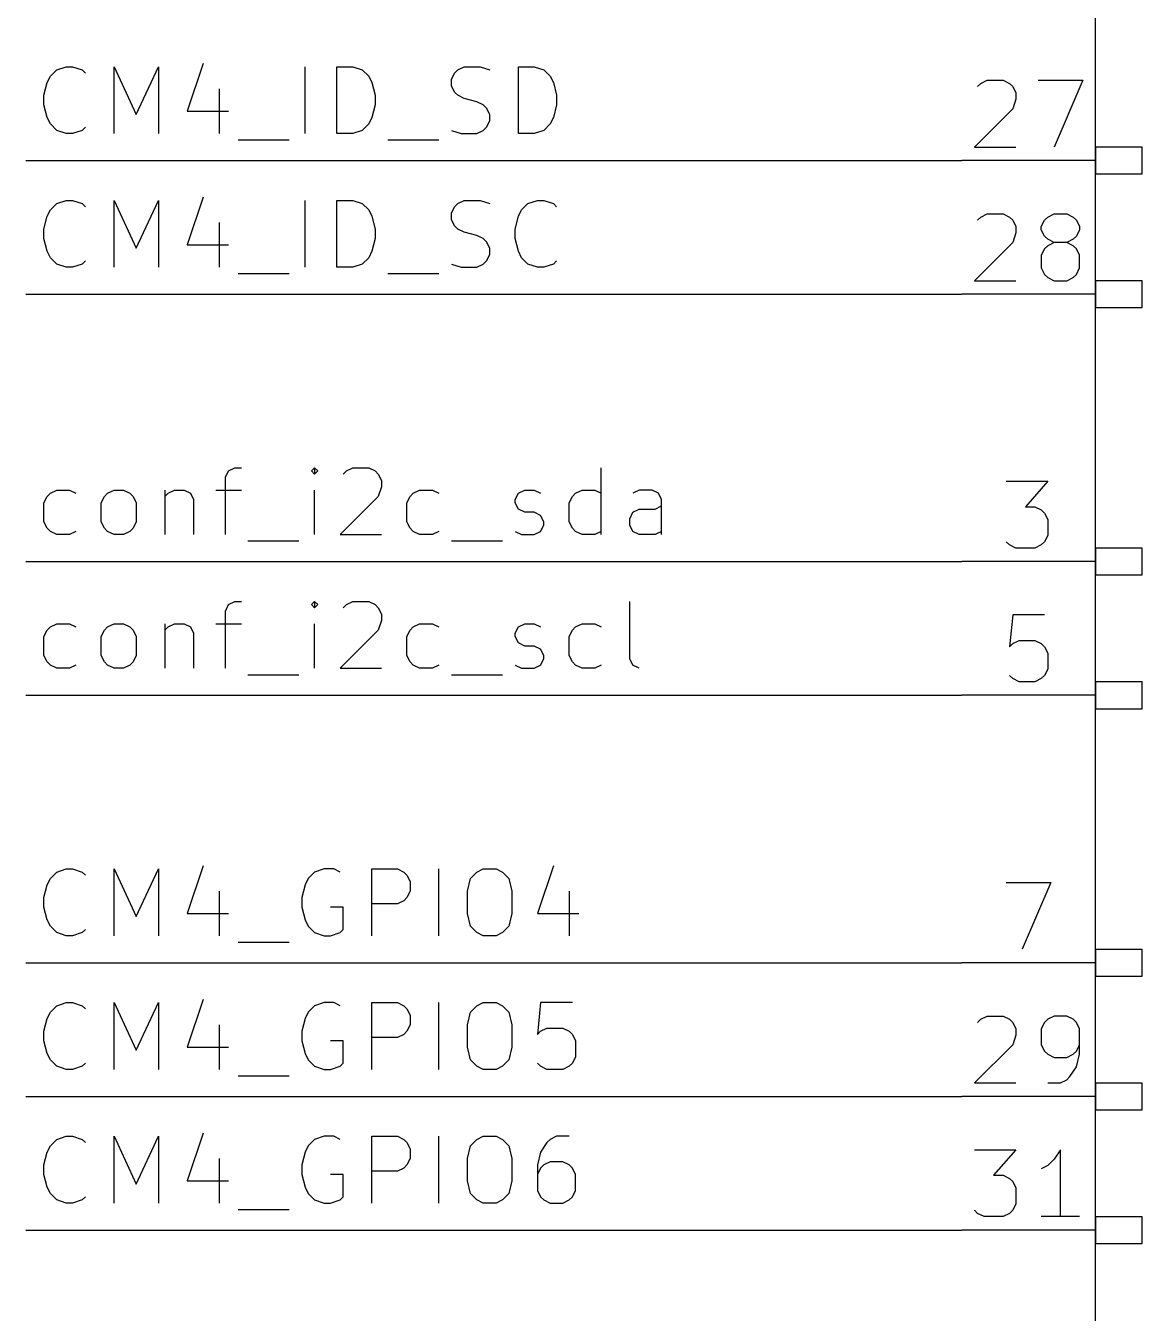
# Model space of a CAD drawing. Extents: x 0.4 to 11.3, y -7.9 to -0.4.
# Drawn here: x 5.75 to 6.585, y -3.112 to -2.149 of the extents above; entities that cross this region are included whole.
import ezdxf

# ---------------------------------------------------------------- set-up
doc = ezdxf.new("R2010")
doc.units = 0
doc.header["$MEASUREMENT"] = 0
for name, color, linetype in [('GRAY1', 251, 'CONTINUOUS'), ('GREEN3', 91, 'CONTINUOUS'), ('LYELLOW', 51, 'CONTINUOUS'), ('RED2', 1, 'CONTINUOUS'), ('RED3', 11, 'CONTINUOUS')]:
    doc.layers.add(name, color=color, linetype=linetype)

msp = doc.modelspace()

# ---------------------------------------------------------------- linework, layer by layer
at = {"layer": 'GRAY1', "linetype": 'CONTINUOUS'}
for p, q in [((5.76839, -2.18694), (5.77316, -2.18218)), ((5.77316, -2.18218), (5.7803, -2.1798)), ((5.7803, -2.1798), (5.78506, -2.1798)), ((5.78506, -2.1798), (5.7922, -2.18218)), ((5.7922, -2.18218), (5.79458, -2.18456)), ((5.81601, -2.2298), (5.81601, -2.1798)), ((5.81601, -2.1798), (5.83268, -2.21552)), ((5.83268, -2.21552), (5.84935, -2.1798)), ((5.84935, -2.1798), (5.84935, -2.2298)), ((5.88268, -2.17742), (5.87078, -2.21313)), ((5.95887, -2.2298), (5.95887, -2.1798)), ((5.98268, -2.2298), (5.98268, -2.1798)), ((5.98268, -2.1798), (5.99458, -2.1798)), ((5.99458, -2.1798), (6.00172, -2.18218)), ((6.00172, -2.18218), (6.00649, -2.18694)), ((6.06839, -2.18932), (6.07077, -2.18456)), ((6.07077, -2.18456), (6.07315, -2.18218)), ((6.07315, -2.18218), (6.07792, -2.1798)), ((6.07792, -2.1798), (6.08982, -2.1798)), ((6.08982, -2.1798), (6.09696, -2.18218)), ((6.11839, -2.2298), (6.11839, -2.1798)), ((6.11839, -2.1798), (6.1303, -2.1798)), ((6.1303, -2.1798), (6.13744, -2.18218)), ((6.13744, -2.18218), (6.1422, -2.18694)), ((5.76363, -2.20123), (5.76601, -2.1917)), ((5.76601, -2.1917), (5.76839, -2.18694)), ((6.00649, -2.18694), (6.00887, -2.1917)), ((6.00887, -2.1917), (6.01125, -2.20123)), ((6.06839, -2.19409), (6.06839, -2.18932)), ((6.07077, -2.19885), (6.06839, -2.19409)), ((6.1422, -2.18694), (6.14458, -2.1917)), ((6.14458, -2.1917), (6.14696, -2.20123)), ((5.76363, -2.20837), (5.76363, -2.20123)), ((5.89458, -2.19647), (5.89458, -2.2298)), ((6.01125, -2.20123), (6.01125, -2.20837)), ((6.07315, -2.20123), (6.07077, -2.19885)), ((6.07792, -2.20361), (6.07315, -2.20123)), ((6.08744, -2.20599), (6.07792, -2.20361)), ((6.14696, -2.20123), (6.14696, -2.20837)), ((5.76601, -2.21789), (5.76363, -2.20837)), ((5.87078, -2.21313), (5.90172, -2.21313)), ((6.01125, -2.20837), (6.00887, -2.21789)), ((6.0922, -2.20837), (6.08744, -2.20599)), ((6.09458, -2.21075), (6.0922, -2.20837)), ((6.09696, -2.21552), (6.09458, -2.21075)), ((6.14696, -2.20837), (6.14458, -2.21789)), ((5.76839, -2.22266), (5.76601, -2.21789)), ((5.77316, -2.22742), (5.76839, -2.22266)), ((6.00649, -2.22266), (6.00172, -2.22742)), ((6.00887, -2.21789), (6.00649, -2.22266)), ((6.09458, -2.22504), (6.09696, -2.22028)), ((6.09696, -2.22028), (6.09696, -2.21552)), ((6.1422, -2.22266), (6.13744, -2.22742)), ((6.14458, -2.21789), (6.1422, -2.22266)), ((5.7803, -2.2298), (5.77316, -2.22742)), ((5.78506, -2.2298), (5.7803, -2.2298)), ((5.7922, -2.22742), (5.78506, -2.2298)), ((5.79458, -2.22504), (5.7922, -2.22742)), ((5.99458, -2.2298), (5.98268, -2.2298)), ((6.00172, -2.22742), (5.99458, -2.2298)), ((6.06839, -2.22742), (6.07554, -2.2298)), ((6.07554, -2.2298), (6.08744, -2.2298)), ((6.08744, -2.2298), (6.0922, -2.22742)), ((6.0922, -2.22742), (6.09458, -2.22504)), ((6.1303, -2.2298), (6.11839, -2.2298)), ((6.13744, -2.22742), (6.1303, -2.2298)), ((5.90887, -2.23456), (5.94696, -2.23456)), ((6.02078, -2.23456), (6.05887, -2.23456)), ((5.76839, -2.28694), (5.77316, -2.28218)), ((5.77316, -2.28218), (5.7803, -2.2798)), ((5.7803, -2.2798), (5.78506, -2.2798)), ((5.78506, -2.2798), (5.7922, -2.28218)), ((5.7922, -2.28218), (5.79458, -2.28456)), ((5.81601, -2.3298), (5.81601, -2.2798)), ((5.81601, -2.2798), (5.83268, -2.31552)), ((5.83268, -2.31552), (5.84935, -2.2798)), ((5.84935, -2.2798), (5.84935, -2.3298)), ((5.88268, -2.27742), (5.87078, -2.31313)), ((5.95887, -2.3298), (5.95887, -2.2798)), ((5.98268, -2.3298), (5.98268, -2.2798)), ((5.98268, -2.2798), (5.99458, -2.2798)), ((5.99458, -2.2798), (6.00172, -2.28218)), ((6.00172, -2.28218), (6.00649, -2.28694)), ((6.07077, -2.28456), (6.07315, -2.28218)), ((6.07315, -2.28218), (6.07792, -2.2798)), ((6.07792, -2.2798), (6.08982, -2.2798)), ((6.08982, -2.2798), (6.09696, -2.28218)), ((6.12077, -2.28694), (6.12554, -2.28218)), ((6.12554, -2.28218), (6.13268, -2.2798)), ((6.13268, -2.2798), (6.13744, -2.2798)), ((6.13744, -2.2798), (6.14458, -2.28218)), ((6.14458, -2.28218), (6.14696, -2.28456)), ((5.76363, -2.30123), (5.76601, -2.2917)), ((5.76601, -2.2917), (5.76839, -2.28694)), ((6.00649, -2.28694), (6.00887, -2.2917)), ((6.00887, -2.2917), (6.01125, -2.30123)), ((6.06839, -2.28932), (6.07077, -2.28456)), ((6.06839, -2.29409), (6.06839, -2.28932)), ((6.11601, -2.30123), (6.11839, -2.2917)), ((6.11839, -2.2917), (6.12077, -2.28694)), ((5.76363, -2.30837), (5.76363, -2.30123)), ((5.89458, -2.29647), (5.89458, -2.3298)), ((6.01125, -2.30123), (6.01125, -2.30837)), ((6.07077, -2.29885), (6.06839, -2.29409)), ((6.07315, -2.30123), (6.07077, -2.29885)), ((6.07792, -2.30361), (6.07315, -2.30123)), ((6.11601, -2.30837), (6.11601, -2.30123)), ((5.76601, -2.31789), (5.76363, -2.30837)), ((6.01125, -2.30837), (6.00887, -2.31789)), ((6.08744, -2.30599), (6.07792, -2.30361)), ((6.0922, -2.30837), (6.08744, -2.30599)), ((6.09458, -2.31075), (6.0922, -2.30837)), ((6.09696, -2.31552), (6.09458, -2.31075)), ((6.11839, -2.31789), (6.11601, -2.30837)), ((5.76839, -2.32266), (5.76601, -2.31789)), ((5.87078, -2.31313), (5.90172, -2.31313)), ((6.00887, -2.31789), (6.00649, -2.32266)), ((6.09458, -2.32504), (6.09696, -2.32028)), ((6.09696, -2.32028), (6.09696, -2.31552)), ((6.12077, -2.32266), (6.11839, -2.31789)), ((5.77316, -2.32742), (5.76839, -2.32266)), ((5.7803, -2.3298), (5.77316, -2.32742)), ((5.78506, -2.3298), (5.7803, -2.3298)), ((5.7922, -2.32742), (5.78506, -2.3298)), ((5.79458, -2.32504), (5.7922, -2.32742)), ((5.99458, -2.3298), (5.98268, -2.3298)), ((6.00172, -2.32742), (5.99458, -2.3298)), ((6.00649, -2.32266), (6.00172, -2.32742)), ((6.06839, -2.32742), (6.07554, -2.3298)), ((6.07554, -2.3298), (6.08744, -2.3298)), ((6.08744, -2.3298), (6.0922, -2.32742)), ((6.0922, -2.32742), (6.09458, -2.32504)), ((6.12554, -2.32742), (6.12077, -2.32266)), ((6.13268, -2.3298), (6.12554, -2.32742)), ((6.13744, -2.3298), (6.13268, -2.3298)), ((6.14458, -2.32742), (6.13744, -2.3298)), ((6.14696, -2.32504), (6.14458, -2.32742)), ((5.90887, -2.33456), (5.94696, -2.33456)), ((6.02078, -2.33456), (6.05887, -2.33456)), ((5.89934, -2.48694), (5.90172, -2.48218)), ((5.90172, -2.48218), (5.90649, -2.4798)), ((5.90649, -2.4798), (5.91125, -2.4798)), ((5.96601, -2.4798), (5.96363, -2.48218)), ((5.96363, -2.48218), (5.96601, -2.48456)), ((5.96839, -2.48218), (5.96601, -2.4798)), ((5.96601, -2.4798), (5.96601, -2.48456)), ((5.96601, -2.48456), (5.96839, -2.48218)), ((5.98744, -2.48456), (5.98982, -2.48218)), ((5.98982, -2.48218), (5.99458, -2.4798)), ((5.99458, -2.4798), (6.00649, -2.4798)), ((6.00649, -2.4798), (6.01125, -2.48218)), ((6.01125, -2.48218), (6.01363, -2.48456)), ((6.1803, -2.5298), (6.1803, -2.4798)), ((5.89934, -2.5298), (5.89934, -2.48694)), ((6.01363, -2.48456), (6.01601, -2.48932)), ((6.01601, -2.49409), (6.01363, -2.50123)), ((6.01601, -2.48932), (6.01601, -2.49409)), ((5.76363, -2.50599), (5.76601, -2.50123)), ((5.76601, -2.50123), (5.76839, -2.49885)), ((5.76839, -2.49885), (5.77316, -2.49647)), ((5.77316, -2.49647), (5.78268, -2.49647)), ((5.78268, -2.49647), (5.78744, -2.49885)), ((5.80649, -2.50599), (5.80887, -2.50123)), ((5.80887, -2.50123), (5.81125, -2.49885)), ((5.81125, -2.49885), (5.81602, -2.49647)), ((5.81602, -2.49647), (5.82316, -2.49647)), ((5.82316, -2.49647), (5.82792, -2.49885)), ((5.82792, -2.49885), (5.8303, -2.50123)), ((5.8303, -2.50123), (5.83268, -2.50599)), ((5.85411, -2.49647), (5.85411, -2.5298)), ((5.85411, -2.50123), (5.85649, -2.49885)), ((5.85649, -2.49885), (5.86125, -2.49647)), ((5.86125, -2.49647), (5.86839, -2.49647)), ((5.86839, -2.49647), (5.87315, -2.49885)), ((5.87315, -2.49885), (5.87554, -2.50361)), ((5.87554, -2.50361), (5.87554, -2.5298)), ((5.8922, -2.49647), (5.91125, -2.49647)), ((5.96601, -2.5298), (5.96601, -2.49647)), ((6.01363, -2.50123), (5.98506, -2.5298)), ((6.03506, -2.50599), (6.03744, -2.50123)), ((6.03744, -2.50123), (6.03982, -2.49885)), ((6.03982, -2.49885), (6.04458, -2.49647)), ((6.04458, -2.49647), (6.05411, -2.49647)), ((6.05411, -2.49647), (6.05887, -2.49885)), ((6.11601, -2.50361), (6.11839, -2.49885)), ((6.11601, -2.50599), (6.11601, -2.50361)), ((6.11839, -2.49885), (6.12315, -2.49647)), ((6.12315, -2.49647), (6.1303, -2.49647)), ((6.1303, -2.49647), (6.13506, -2.49885)), ((6.15649, -2.50599), (6.15887, -2.50123)), ((6.15887, -2.50123), (6.16125, -2.49885)), ((6.16125, -2.49885), (6.16601, -2.49647)), ((6.16601, -2.49647), (6.17554, -2.49647)), ((6.17554, -2.49647), (6.1803, -2.49885)), ((6.20887, -2.49647), (6.2041, -2.49885)), ((6.21839, -2.49647), (6.20887, -2.49647)), ((6.22315, -2.49885), (6.21839, -2.49647)), ((6.22553, -2.50361), (6.22315, -2.49885)), ((6.22553, -2.5298), (6.22553, -2.50361)), ((5.76363, -2.52028), (5.76363, -2.50599)), ((5.80649, -2.52028), (5.80649, -2.50599)), ((5.83268, -2.50599), (5.83268, -2.52028)), ((6.03506, -2.52028), (6.03506, -2.50599)), ((6.11839, -2.51075), (6.11601, -2.50599)), ((6.12315, -2.51313), (6.11839, -2.51075)), ((6.1303, -2.51313), (6.12315, -2.51313)), ((6.13506, -2.51552), (6.1303, -2.51313)), ((6.15649, -2.52028), (6.15649, -2.50599)), ((6.20172, -2.51789), (6.2041, -2.51313)), ((6.2041, -2.51313), (6.20887, -2.51075)), ((6.20887, -2.51075), (6.22077, -2.51075)), ((6.22077, -2.51075), (6.22553, -2.50837)), ((5.76601, -2.52504), (5.76363, -2.52028)), ((5.80887, -2.52504), (5.80649, -2.52028)), ((5.83268, -2.52028), (5.8303, -2.52504)), ((6.03744, -2.52504), (6.03506, -2.52028)), ((6.13744, -2.52028), (6.13506, -2.51552)), ((6.13506, -2.52742), (6.13744, -2.52266)), ((6.13744, -2.52266), (6.13744, -2.52028)), ((6.15887, -2.52504), (6.15649, -2.52028)), ((6.20172, -2.52266), (6.20172, -2.51789)), ((6.2041, -2.52742), (6.20172, -2.52266)), ((5.76839, -2.52742), (5.76601, -2.52504)), ((5.77316, -2.5298), (5.76839, -2.52742)), ((5.78268, -2.5298), (5.77316, -2.5298)), ((5.78744, -2.52742), (5.78268, -2.5298)), ((5.81125, -2.52742), (5.80887, -2.52504)), ((5.81602, -2.5298), (5.81125, -2.52742)), ((5.82316, -2.5298), (5.81602, -2.5298)), ((5.82792, -2.52742), (5.82316, -2.5298)), ((5.8303, -2.52504), (5.82792, -2.52742)), ((5.98506, -2.5298), (6.01601, -2.5298)), ((6.03982, -2.52742), (6.03744, -2.52504)), ((6.04458, -2.5298), (6.03982, -2.52742)), ((6.05411, -2.5298), (6.04458, -2.5298)), ((6.05887, -2.52742), (6.05411, -2.5298)), ((6.11601, -2.52742), (6.12077, -2.5298)), ((6.12077, -2.5298), (6.1303, -2.5298)), ((6.1303, -2.5298), (6.13506, -2.52742)), ((6.16125, -2.52742), (6.15887, -2.52504)), ((6.16601, -2.5298), (6.16125, -2.52742)), ((6.17554, -2.5298), (6.16601, -2.5298)), ((6.1803, -2.52742), (6.17554, -2.5298)), ((6.20887, -2.5298), (6.2041, -2.52742)), ((6.22077, -2.5298), (6.20887, -2.5298)), ((6.22553, -2.52742), (6.22077, -2.5298)), ((5.91601, -2.53456), (5.95411, -2.53456)), ((6.06839, -2.53456), (6.10649, -2.53456)), ((5.90172, -2.58218), (5.90649, -2.5798)), ((5.90649, -2.5798), (5.91125, -2.5798)), ((5.96601, -2.5798), (5.96363, -2.58218)), ((5.96839, -2.58218), (5.96601, -2.5798)), ((5.96601, -2.5798), (5.96601, -2.58456)), ((5.98982, -2.58218), (5.99458, -2.5798)), ((5.99458, -2.5798), (6.00649, -2.5798)), ((6.00649, -2.5798), (6.01125, -2.58218)), ((6.20172, -2.62266), (6.20172, -2.5798)), ((5.89934, -2.58694), (5.90172, -2.58218)), ((5.89934, -2.6298), (5.89934, -2.58694)), ((5.96363, -2.58218), (5.96601, -2.58456)), ((5.96601, -2.58456), (5.96839, -2.58218)), ((5.98744, -2.58456), (5.98982, -2.58218)), ((6.01125, -2.58218), (6.01363, -2.58456)), ((6.01363, -2.58456), (6.01601, -2.58932)), ((6.01601, -2.58932), (6.01601, -2.59409)), ((5.76601, -2.60123), (5.76839, -2.59885)), ((5.76839, -2.59885), (5.77316, -2.59647)), ((5.77316, -2.59647), (5.78268, -2.59647)), ((5.78268, -2.59647), (5.78744, -2.59885)), ((5.80887, -2.60123), (5.81125, -2.59885)), ((5.81125, -2.59885), (5.81602, -2.59647)), ((5.81602, -2.59647), (5.82316, -2.59647)), ((5.82316, -2.59647), (5.82792, -2.59885)), ((5.82792, -2.59885), (5.8303, -2.60123)), ((5.85411, -2.59647), (5.85411, -2.6298)), ((5.85411, -2.60123), (5.85649, -2.59885)), ((5.85649, -2.59885), (5.86125, -2.59647)), ((5.86125, -2.59647), (5.86839, -2.59647)), ((5.86839, -2.59647), (5.87315, -2.59885)), ((5.87315, -2.59885), (5.87554, -2.60361)), ((5.8922, -2.59647), (5.91125, -2.59647)), ((5.96601, -2.6298), (5.96601, -2.59647)), ((6.01601, -2.59409), (6.01363, -2.60123)), ((6.03744, -2.60123), (6.03982, -2.59885)), ((6.03982, -2.59885), (6.04458, -2.59647)), ((6.04458, -2.59647), (6.05411, -2.59647)), ((6.05411, -2.59647), (6.05887, -2.59885)), ((6.11601, -2.60361), (6.11839, -2.59885)), ((6.11839, -2.59885), (6.12315, -2.59647)), ((6.12315, -2.59647), (6.1303, -2.59647)), ((6.1303, -2.59647), (6.13506, -2.59885)), ((6.15887, -2.60123), (6.16125, -2.59885)), ((6.16125, -2.59885), (6.16601, -2.59647)), ((6.16601, -2.59647), (6.17554, -2.59647)), ((6.17554, -2.59647), (6.1803, -2.59885)), ((5.76363, -2.60599), (5.76601, -2.60123)), ((5.76363, -2.62028), (5.76363, -2.60599)), ((5.80649, -2.60599), (5.80887, -2.60123)), ((5.80649, -2.62028), (5.80649, -2.60599)), ((5.8303, -2.60123), (5.83268, -2.60599)), ((5.83268, -2.60599), (5.83268, -2.62028)), ((5.87554, -2.60361), (5.87554, -2.6298)), ((6.01363, -2.60123), (5.98506, -2.6298)), ((6.03506, -2.60599), (6.03744, -2.60123)), ((6.03506, -2.62028), (6.03506, -2.60599)), ((6.11601, -2.60599), (6.11601, -2.60361)), ((6.11839, -2.61075), (6.11601, -2.60599)), ((6.15649, -2.60599), (6.15887, -2.60123)), ((6.15649, -2.62028), (6.15649, -2.60599)), ((6.12315, -2.61313), (6.11839, -2.61075)), ((6.1303, -2.61313), (6.12315, -2.61313)), ((6.13506, -2.61552), (6.1303, -2.61313)), ((6.13744, -2.62028), (6.13506, -2.61552)), ((5.76601, -2.62504), (5.76363, -2.62028)), ((5.76839, -2.62742), (5.76601, -2.62504)), ((5.77316, -2.6298), (5.76839, -2.62742)), ((5.78744, -2.62742), (5.78268, -2.6298)), ((5.80887, -2.62504), (5.80649, -2.62028)), ((5.81125, -2.62742), (5.80887, -2.62504)), ((5.81602, -2.6298), (5.81125, -2.62742)), ((5.82792, -2.62742), (5.82316, -2.6298)), ((5.8303, -2.62504), (5.82792, -2.62742)), ((5.83268, -2.62028), (5.8303, -2.62504)), ((6.03744, -2.62504), (6.03506, -2.62028)), ((6.03982, -2.62742), (6.03744, -2.62504)), ((6.04458, -2.6298), (6.03982, -2.62742)), ((6.05887, -2.62742), (6.05411, -2.6298)), ((6.11601, -2.62742), (6.12077, -2.6298)), ((6.1303, -2.6298), (6.13506, -2.62742)), ((6.13506, -2.62742), (6.13744, -2.62266)), ((6.13744, -2.62266), (6.13744, -2.62028)), ((6.15887, -2.62504), (6.15649, -2.62028)), ((6.16125, -2.62742), (6.15887, -2.62504)), ((6.16601, -2.6298), (6.16125, -2.62742)), ((6.1803, -2.62742), (6.17554, -2.6298)), ((6.20411, -2.62742), (6.20172, -2.62266)), ((6.20887, -2.6298), (6.20411, -2.62742)), ((5.78268, -2.6298), (5.77316, -2.6298)), ((5.82316, -2.6298), (5.81602, -2.6298)), ((5.91601, -2.63456), (5.95411, -2.63456)), ((5.98506, -2.6298), (6.01601, -2.6298)), ((6.05411, -2.6298), (6.04458, -2.6298)), ((6.06839, -2.63456), (6.10649, -2.63456)), ((6.12077, -2.6298), (6.1303, -2.6298)), ((6.17554, -2.6298), (6.16601, -2.6298)), ((5.76839, -2.78694), (5.77316, -2.78218)), ((5.77316, -2.78218), (5.7803, -2.7798)), ((5.7803, -2.7798), (5.78506, -2.7798)), ((5.78506, -2.7798), (5.7922, -2.78218)), ((5.7922, -2.78218), (5.79458, -2.78456)), ((5.81601, -2.8298), (5.81601, -2.7798)), ((5.81601, -2.7798), (5.83268, -2.81552)), ((5.83268, -2.81552), (5.84935, -2.7798)), ((5.84935, -2.7798), (5.84935, -2.8298)), ((5.88268, -2.77742), (5.87078, -2.81313)), ((5.96601, -2.78218), (5.96125, -2.78694)), ((5.97315, -2.7798), (5.96601, -2.78218)), ((5.9803, -2.7798), (5.97315, -2.7798)), ((5.98506, -2.78218), (5.9803, -2.7798)), ((6.00887, -2.8298), (6.00887, -2.7798)), ((6.00887, -2.7798), (6.02791, -2.7798)), ((6.02791, -2.7798), (6.03268, -2.78218)), ((6.03268, -2.78218), (6.03506, -2.78456)), ((6.05887, -2.8298), (6.05887, -2.7798)), ((6.08268, -2.78694), (6.08744, -2.78218)), ((6.08744, -2.78218), (6.0922, -2.7798)), ((6.0922, -2.7798), (6.10172, -2.7798)), ((6.10172, -2.7798), (6.10649, -2.78218)), ((6.10649, -2.78218), (6.11125, -2.78694)), ((6.14458, -2.77742), (6.13268, -2.81313)), ((5.76363, -2.80123), (5.76601, -2.7917)), ((5.76601, -2.7917), (5.76839, -2.78694)), ((5.95887, -2.7917), (5.95649, -2.80123)), ((5.96125, -2.78694), (5.95887, -2.7917)), ((6.03506, -2.78456), (6.03744, -2.78932)), ((6.03744, -2.78932), (6.03744, -2.79647)), ((6.0803, -2.79647), (6.08268, -2.78694)), ((6.11125, -2.78694), (6.11363, -2.79647)), ((5.76363, -2.80837), (5.76363, -2.80123)), ((5.89458, -2.79647), (5.89458, -2.8298)), ((5.95649, -2.80123), (5.95649, -2.80837)), ((6.03506, -2.80123), (6.03268, -2.80361)), ((6.03744, -2.79647), (6.03506, -2.80123)), ((6.0803, -2.81313), (6.0803, -2.79647)), ((6.11363, -2.79647), (6.11363, -2.81313)), ((6.15649, -2.79647), (6.15649, -2.8298)), ((5.76601, -2.81789), (5.76363, -2.80837)), ((5.95649, -2.80837), (5.95887, -2.81789)), ((5.98744, -2.80837), (5.97791, -2.80837)), ((5.98744, -2.82504), (5.98744, -2.80837)), ((6.02791, -2.80599), (6.00887, -2.80599)), ((6.03268, -2.80361), (6.02791, -2.80599)), ((5.76839, -2.82266), (5.76601, -2.81789)), ((5.87078, -2.81313), (5.90172, -2.81313)), ((5.95887, -2.81789), (5.96125, -2.82266)), ((6.08268, -2.82266), (6.0803, -2.81313)), ((6.11363, -2.81313), (6.11125, -2.82266)), ((6.13268, -2.81313), (6.16363, -2.81313)), ((5.77316, -2.82742), (5.76839, -2.82266)), ((5.7803, -2.8298), (5.77316, -2.82742)), ((5.78506, -2.8298), (5.7803, -2.8298)), ((5.7922, -2.82742), (5.78506, -2.8298)), ((5.79458, -2.82504), (5.7922, -2.82742)), ((5.96125, -2.82266), (5.96601, -2.82742)), ((5.96601, -2.82742), (5.97315, -2.8298)), ((5.97315, -2.8298), (5.97791, -2.8298)), ((5.97791, -2.8298), (5.98506, -2.82742)), ((5.98506, -2.82742), (5.98744, -2.82504)), ((6.08744, -2.82742), (6.08268, -2.82266)), ((6.0922, -2.8298), (6.08744, -2.82742)), ((6.10172, -2.8298), (6.0922, -2.8298)), ((6.10649, -2.82742), (6.10172, -2.8298)), ((6.11125, -2.82266), (6.10649, -2.82742)), ((5.90887, -2.83456), (5.94696, -2.83456)), ((5.88268, -2.87742), (5.87078, -2.91313)), ((5.76601, -2.8917), (5.76839, -2.88694)), ((5.76839, -2.88694), (5.77316, -2.88218)), ((5.77316, -2.88218), (5.7803, -2.8798)), ((5.7803, -2.8798), (5.78506, -2.8798)), ((5.78506, -2.8798), (5.7922, -2.88218)), ((5.7922, -2.88218), (5.79458, -2.88456)), ((5.81601, -2.9298), (5.81601, -2.8798)), ((5.81601, -2.8798), (5.83268, -2.91552)), ((5.83268, -2.91552), (5.84935, -2.8798)), ((5.84935, -2.8798), (5.84935, -2.9298)), ((5.96125, -2.88694), (5.95887, -2.8917)), ((5.96601, -2.88218), (5.96125, -2.88694)), ((5.97315, -2.8798), (5.96601, -2.88218)), ((5.9803, -2.8798), (5.97315, -2.8798)), ((5.98506, -2.88218), (5.9803, -2.8798)), ((6.00887, -2.9298), (6.00887, -2.8798)), ((6.00887, -2.8798), (6.02791, -2.8798)), ((6.02791, -2.8798), (6.03268, -2.88218)), ((6.03268, -2.88218), (6.03506, -2.88456)), ((6.03506, -2.88456), (6.03744, -2.88932)), ((6.05887, -2.9298), (6.05887, -2.8798)), ((6.0803, -2.89647), (6.08268, -2.88694)), ((6.08268, -2.88694), (6.08744, -2.88218)), ((6.08744, -2.88218), (6.0922, -2.8798)), ((6.0922, -2.8798), (6.10172, -2.8798)), ((6.10172, -2.8798), (6.10649, -2.88218)), ((6.10649, -2.88218), (6.11125, -2.88694)), ((6.11125, -2.88694), (6.11363, -2.89647)), ((6.13506, -2.8798), (6.13268, -2.90361)), ((6.15887, -2.8798), (6.13506, -2.8798)), ((5.76363, -2.90123), (5.76601, -2.8917)), ((5.89458, -2.89647), (5.89458, -2.9298)), ((5.95887, -2.8917), (5.95649, -2.90123)), ((6.03744, -2.89647), (6.03506, -2.90123)), ((6.03744, -2.88932), (6.03744, -2.89647)), ((6.0803, -2.91313), (6.0803, -2.89647)), ((6.11363, -2.89647), (6.11363, -2.91313)), ((5.76363, -2.90837), (5.76363, -2.90123)), ((5.95649, -2.90123), (5.95649, -2.90837)), ((6.02791, -2.90599), (6.00887, -2.90599)), ((6.03268, -2.90361), (6.02791, -2.90599)), ((6.03506, -2.90123), (6.03268, -2.90361)), ((6.13268, -2.90361), (6.13506, -2.90123)), ((6.13506, -2.90123), (6.13982, -2.89885)), ((6.13982, -2.89885), (6.15173, -2.89885)), ((6.15173, -2.89885), (6.15649, -2.90123)), ((6.15649, -2.90123), (6.15887, -2.90361)), ((6.15887, -2.90361), (6.16125, -2.90837)), ((5.76601, -2.91789), (5.76363, -2.90837)), ((5.76839, -2.92266), (5.76601, -2.91789)), ((5.87078, -2.91313), (5.90172, -2.91313)), ((5.95649, -2.90837), (5.95887, -2.91789)), ((5.95887, -2.91789), (5.96125, -2.92266)), ((5.98744, -2.90837), (5.97791, -2.90837)), ((5.98744, -2.92504), (5.98744, -2.90837)), ((6.08268, -2.92266), (6.0803, -2.91313)), ((6.11363, -2.91313), (6.11125, -2.92266)), ((6.16125, -2.90837), (6.16125, -2.92028)), ((5.77316, -2.92742), (5.76839, -2.92266)), ((5.7803, -2.9298), (5.77316, -2.92742)), ((5.7922, -2.92742), (5.78506, -2.9298)), ((5.79458, -2.92504), (5.7922, -2.92742)), ((5.96125, -2.92266), (5.96601, -2.92742)), ((5.96601, -2.92742), (5.97315, -2.9298)), ((5.97791, -2.9298), (5.98506, -2.92742)), ((5.98506, -2.92742), (5.98744, -2.92504)), ((6.08744, -2.92742), (6.08268, -2.92266)), ((6.0922, -2.9298), (6.08744, -2.92742)), ((6.10649, -2.92742), (6.10172, -2.9298)), ((6.11125, -2.92266), (6.10649, -2.92742)), ((6.13506, -2.92742), (6.13268, -2.92504)), ((6.13982, -2.9298), (6.13506, -2.92742)), ((6.15649, -2.92742), (6.15173, -2.9298)), ((6.15887, -2.92504), (6.15649, -2.92742)), ((6.16125, -2.92028), (6.15887, -2.92504)), ((5.78506, -2.9298), (5.7803, -2.9298)), ((5.90887, -2.93456), (5.94696, -2.93456)), ((5.97315, -2.9298), (5.97791, -2.9298)), ((6.10172, -2.9298), (6.0922, -2.9298)), ((6.15173, -2.9298), (6.13982, -2.9298)), ((5.76839, -2.98694), (5.77316, -2.98218)), ((5.77316, -2.98218), (5.7803, -2.9798)), ((5.7803, -2.9798), (5.78506, -2.9798)), ((5.78506, -2.9798), (5.7922, -2.98218)), ((5.7922, -2.98218), (5.79458, -2.98456)), ((5.81601, -3.0298), (5.81601, -2.9798)), ((5.81601, -2.9798), (5.83268, -3.01552)), ((5.83268, -3.01552), (5.84935, -2.9798)), ((5.84935, -2.9798), (5.84935, -3.0298)), ((5.88268, -2.97742), (5.87078, -3.01313)), ((5.96601, -2.98218), (5.96125, -2.98694)), ((5.97315, -2.9798), (5.96601, -2.98218)), ((5.9803, -2.9798), (5.97315, -2.9798)), ((5.98506, -2.98218), (5.9803, -2.9798)), ((6.00887, -3.0298), (6.00887, -2.9798)), ((6.00887, -2.9798), (6.02791, -2.9798)), ((6.02791, -2.9798), (6.03268, -2.98218)), ((6.03268, -2.98218), (6.03506, -2.98456)), ((6.03506, -2.98456), (6.03744, -2.98932)), ((6.05887, -3.0298), (6.05887, -2.9798)), ((6.08268, -2.98694), (6.08744, -2.98218)), ((6.08744, -2.98218), (6.0922, -2.9798)), ((6.0922, -2.9798), (6.10172, -2.9798)), ((6.10172, -2.9798), (6.10649, -2.98218)), ((6.10649, -2.98218), (6.11125, -2.98694)), ((6.13982, -2.98456), (6.13506, -2.9917)), ((6.1422, -2.98218), (6.13982, -2.98456)), ((6.14696, -2.9798), (6.1422, -2.98218)), ((6.15649, -2.9798), (6.14696, -2.9798)), ((5.76363, -3.00123), (5.76601, -2.9917)), ((5.76601, -2.9917), (5.76839, -2.98694)), ((5.95887, -2.9917), (5.95649, -3.00123)), ((5.96125, -2.98694), (5.95887, -2.9917)), ((6.03744, -2.98932), (6.03744, -2.99647)), ((6.0803, -2.99647), (6.08268, -2.98694)), ((6.11125, -2.98694), (6.11363, -2.99647)), ((6.13506, -2.9917), (6.13268, -3.00123)), ((5.76363, -3.00837), (5.76363, -3.00123)), ((5.89458, -2.99647), (5.89458, -3.0298)), ((5.95649, -3.00123), (5.95649, -3.00837)), ((6.03268, -3.00361), (6.02791, -3.00599)), ((6.03506, -3.00123), (6.03268, -3.00361)), ((6.03744, -2.99647), (6.03506, -3.00123)), ((6.0803, -3.01313), (6.0803, -2.99647)), ((6.11363, -2.99647), (6.11363, -3.01313)), ((6.13268, -3.00123), (6.13268, -3.02028)), ((6.13506, -3.00361), (6.13268, -3.00837)), ((6.13744, -3.00123), (6.13506, -3.00361)), ((6.1422, -2.99885), (6.13744, -3.00123)), ((6.15173, -2.99885), (6.1422, -2.99885)), ((6.15649, -3.00123), (6.15173, -2.99885)), ((6.15887, -3.00361), (6.15649, -3.00123)), ((6.16125, -3.00837), (6.15887, -3.00361)), ((5.76601, -3.01789), (5.76363, -3.00837)), ((5.87078, -3.01313), (5.90172, -3.01313)), ((5.95649, -3.00837), (5.95887, -3.01789)), ((5.98744, -3.00837), (5.97791, -3.00837)), ((5.98744, -3.02504), (5.98744, -3.00837)), ((6.02791, -3.00599), (6.00887, -3.00599)), ((6.08268, -3.02266), (6.0803, -3.01313)), ((6.11363, -3.01313), (6.11125, -3.02266)), ((6.16125, -3.02028), (6.16125, -3.00837)), ((5.76839, -3.02266), (5.76601, -3.01789)), ((5.77316, -3.02742), (5.76839, -3.02266)), ((5.95887, -3.01789), (5.96125, -3.02266)), ((5.96125, -3.02266), (5.96601, -3.02742)), ((6.08744, -3.02742), (6.08268, -3.02266)), ((6.11125, -3.02266), (6.10649, -3.02742)), ((6.13268, -3.02028), (6.13506, -3.02504)), ((6.15887, -3.02504), (6.16125, -3.02028)), ((5.7803, -3.0298), (5.77316, -3.02742)), ((5.78506, -3.0298), (5.7803, -3.0298)), ((5.7922, -3.02742), (5.78506, -3.0298)), ((5.79458, -3.02504), (5.7922, -3.02742)), ((5.96601, -3.02742), (5.97315, -3.0298)), ((5.97315, -3.0298), (5.97791, -3.0298)), ((5.97791, -3.0298), (5.98506, -3.02742)), ((5.98506, -3.02742), (5.98744, -3.02504)), ((6.0922, -3.0298), (6.08744, -3.02742)), ((6.10172, -3.0298), (6.0922, -3.0298)), ((6.10649, -3.02742), (6.10172, -3.0298)), ((6.13506, -3.02504), (6.13744, -3.02742)), ((6.13744, -3.02742), (6.1422, -3.0298)), ((6.1422, -3.0298), (6.15173, -3.0298)), ((6.15173, -3.0298), (6.15649, -3.02742)), ((6.15649, -3.02742), (6.15887, -3.02504)), ((5.90887, -3.03456), (5.94696, -3.03456))]:
    msp.add_line(p, q, dxfattribs=at)
at = {"layer": 'GREEN3', "linetype": 'CONTINUOUS'}
for p, q in [((5.75, -2.25), (6.45, -2.25)), ((5.75, -2.35), (6.45, -2.35)), ((5.75, -2.55), (6.45, -2.55)), ((5.75, -2.65), (6.45, -2.65)), ((5.75, -2.85), (6.45, -2.85)), ((5.75, -2.95), (6.45, -2.95)), ((5.75, -3.05), (6.45, -3.05))]:
    msp.add_line(p, q, dxfattribs=at)
at = {"layer": 'LYELLOW', "linetype": 'CONTINUOUS'}
msp.add_line((6.55, -5.75), (6.55, -1.95), dxfattribs=at)
at = {"layer": 'RED2', "linetype": 'CONTINUOUS'}
for p, q in [((6.55, -5.75), (6.55, -1.95)), ((6.55, -2.24), (6.55, -2.26)), ((6.585, -2.24), (6.55, -2.24)), ((6.585, -2.26), (6.585, -2.24)), ((6.55, -2.25), (6.45, -2.25)), ((6.55, -2.26), (6.585, -2.26)), ((6.55, -2.34), (6.55, -2.36)), ((6.585, -2.34), (6.55, -2.34)), ((6.585, -2.36), (6.585, -2.34)), ((6.55, -2.35), (6.45, -2.35)), ((6.55, -2.36), (6.585, -2.36)), ((6.55, -2.54), (6.55, -2.56)), ((6.585, -2.54), (6.55, -2.54)), ((6.585, -2.56), (6.585, -2.54)), ((6.55, -2.55), (6.45, -2.55)), ((6.55, -2.56), (6.585, -2.56)), ((6.55, -2.64), (6.55, -2.66)), ((6.585, -2.64), (6.55, -2.64)), ((6.585, -2.66), (6.585, -2.64)), ((6.55, -2.65), (6.45, -2.65)), ((6.55, -2.66), (6.585, -2.66)), ((6.55, -2.84), (6.55, -2.86)), ((6.585, -2.84), (6.55, -2.84)), ((6.585, -2.86), (6.585, -2.84)), ((6.55, -2.85), (6.45, -2.85)), ((6.55, -2.86), (6.585, -2.86)), ((6.55, -2.94), (6.55, -2.96)), ((6.585, -2.94), (6.55, -2.94)), ((6.585, -2.96), (6.585, -2.94)), ((6.55, -2.95), (6.45, -2.95)), ((6.55, -2.96), (6.585, -2.96)), ((6.55, -3.04), (6.55, -3.06)), ((6.585, -3.04), (6.55, -3.04)), ((6.585, -3.06), (6.585, -3.04)), ((6.55, -3.05), (6.45, -3.05)), ((6.55, -3.06), (6.585, -3.06))]:
    msp.add_line(p, q, dxfattribs=at)
at = {"layer": 'RED3', "linetype": 'CONTINUOUS'}
for p, q in [((6.46191, -2.19464), (6.46428, -2.19226)), ((6.46428, -2.19226), (6.46905, -2.18988)), ((6.46905, -2.18988), (6.48095, -2.18988)), ((6.48095, -2.18988), (6.48571, -2.19226)), ((6.48571, -2.19226), (6.48809, -2.19464)), ((6.48809, -2.19464), (6.49048, -2.1994)), ((6.50714, -2.18988), (6.54047, -2.18988)), ((6.54047, -2.18988), (6.51905, -2.23988)), ((6.49048, -2.20417), (6.48809, -2.21131)), ((6.49048, -2.1994), (6.49048, -2.20417)), ((6.48809, -2.21131), (6.45952, -2.23988)), ((6.45952, -2.23988), (6.49048, -2.23988)), ((6.46428, -2.29226), (6.46905, -2.28988)), ((6.46905, -2.28988), (6.48095, -2.28988)), ((6.48095, -2.28988), (6.48571, -2.29226)), ((6.51428, -2.29226), (6.51905, -2.28988)), ((6.51905, -2.28988), (6.52857, -2.28988)), ((6.52857, -2.28988), (6.53333, -2.29226)), ((6.46191, -2.29464), (6.46428, -2.29226)), ((6.48571, -2.29226), (6.48809, -2.29464)), ((6.48809, -2.29464), (6.49048, -2.2994)), ((6.49048, -2.2994), (6.49048, -2.30417)), ((6.50952, -2.2994), (6.5119, -2.29464)), ((6.50952, -2.30178), (6.50952, -2.2994)), ((6.5119, -2.29464), (6.51428, -2.29226)), ((6.53333, -2.29226), (6.53571, -2.29464)), ((6.53571, -2.29464), (6.53809, -2.2994)), ((6.53809, -2.2994), (6.53809, -2.30178)), ((6.49048, -2.30417), (6.48809, -2.31131)), ((6.5119, -2.30655), (6.50952, -2.30178)), ((6.51428, -2.30893), (6.5119, -2.30655)), ((6.51905, -2.31131), (6.51428, -2.30893)), ((6.53333, -2.30893), (6.52857, -2.31131)), ((6.53571, -2.30655), (6.53333, -2.30893)), ((6.53809, -2.30178), (6.53571, -2.30655)), ((6.48809, -2.31131), (6.45952, -2.33988)), ((6.5119, -2.31607), (6.50952, -2.32083)), ((6.50952, -2.32083), (6.50952, -2.33035)), ((6.51428, -2.31369), (6.5119, -2.31607)), ((6.51905, -2.31131), (6.51428, -2.31369)), ((6.52857, -2.31131), (6.51905, -2.31131)), ((6.53333, -2.31369), (6.52857, -2.31131)), ((6.53571, -2.31607), (6.53333, -2.31369)), ((6.53809, -2.32083), (6.53571, -2.31607)), ((6.53809, -2.33035), (6.53809, -2.32083)), ((6.50952, -2.33035), (6.5119, -2.33512)), ((6.53571, -2.33512), (6.53809, -2.33035)), ((6.45952, -2.33988), (6.49048, -2.33988)), ((6.5119, -2.33512), (6.51428, -2.3375)), ((6.51428, -2.3375), (6.51905, -2.33988)), ((6.51905, -2.33988), (6.52857, -2.33988)), ((6.52857, -2.33988), (6.53333, -2.3375)), ((6.53333, -2.3375), (6.53571, -2.33512)), ((6.48333, -2.48988), (6.51429, -2.48988)), ((6.51429, -2.48988), (6.49762, -2.50893)), ((6.49762, -2.50893), (6.50476, -2.50893)), ((6.50476, -2.50893), (6.50952, -2.51131)), ((6.50952, -2.51131), (6.51191, -2.51369)), ((6.51191, -2.51369), (6.51429, -2.51845)), ((6.51429, -2.51845), (6.51429, -2.53035)), ((6.51429, -2.53035), (6.51191, -2.53512)), ((6.48572, -2.5375), (6.48333, -2.53512)), ((6.49048, -2.53988), (6.48572, -2.5375)), ((6.50476, -2.53988), (6.49048, -2.53988)), ((6.50952, -2.5375), (6.50476, -2.53988)), ((6.51191, -2.53512), (6.50952, -2.5375)), ((6.48809, -2.58988), (6.48572, -2.61369)), ((6.51191, -2.58988), (6.48809, -2.58988)), ((6.48809, -2.61131), (6.49286, -2.60893)), ((6.49286, -2.60893), (6.50476, -2.60893)), ((6.50476, -2.60893), (6.50952, -2.61131)), ((6.48572, -2.61369), (6.48809, -2.61131)), ((6.50952, -2.61131), (6.51191, -2.61369)), ((6.51191, -2.61369), (6.51429, -2.61845)), ((6.51429, -2.61845), (6.51429, -2.63035)), ((6.48809, -2.6375), (6.48572, -2.63512)), ((6.49286, -2.63988), (6.48809, -2.6375)), ((6.50952, -2.6375), (6.50476, -2.63988)), ((6.51191, -2.63512), (6.50952, -2.6375)), ((6.51429, -2.63035), (6.51191, -2.63512)), ((6.50476, -2.63988), (6.49286, -2.63988)), ((6.48333, -2.78988), (6.51667, -2.78988)), ((6.51667, -2.78988), (6.49524, -2.83988)), ((6.46191, -2.89464), (6.46428, -2.89226)), ((6.46428, -2.89226), (6.46905, -2.88988)), ((6.46905, -2.88988), (6.48095, -2.88988)), ((6.48095, -2.88988), (6.48571, -2.89226)), ((6.48571, -2.89226), (6.48809, -2.89464)), ((6.48809, -2.89464), (6.49048, -2.8994)), ((6.5119, -2.89464), (6.50952, -2.8994)), ((6.51428, -2.89226), (6.5119, -2.89464)), ((6.51905, -2.88988), (6.51428, -2.89226)), ((6.52857, -2.88988), (6.51905, -2.88988)), ((6.53333, -2.89226), (6.52857, -2.88988)), ((6.53571, -2.89464), (6.53333, -2.89226)), ((6.53809, -2.8994), (6.53571, -2.89464)), ((6.49048, -2.90417), (6.48809, -2.91131)), ((6.49048, -2.8994), (6.49048, -2.90417)), ((6.50952, -2.8994), (6.50952, -2.91131)), ((6.53809, -2.91845), (6.53809, -2.8994)), ((6.48809, -2.91131), (6.45952, -2.93988)), ((6.50952, -2.91131), (6.5119, -2.91607)), ((6.5119, -2.91607), (6.51428, -2.91845)), ((6.53333, -2.91845), (6.53571, -2.91607)), ((6.53571, -2.91607), (6.53809, -2.91131)), ((6.51428, -2.91845), (6.51905, -2.92083)), ((6.51905, -2.92083), (6.52857, -2.92083)), ((6.52857, -2.92083), (6.53333, -2.91845)), ((6.53571, -2.92797), (6.53809, -2.91845)), ((6.52857, -2.9375), (6.53095, -2.93512)), ((6.53095, -2.93512), (6.53571, -2.92797)), ((6.45952, -2.93988), (6.49048, -2.93988)), ((6.51428, -2.93988), (6.52381, -2.93988)), ((6.52381, -2.93988), (6.52857, -2.9375)), ((6.45952, -2.98988), (6.49048, -2.98988)), ((6.49048, -2.98988), (6.47381, -3.00893)), ((6.52381, -2.98988), (6.51905, -2.99702)), ((6.52381, -3.03988), (6.52381, -2.98988)), ((6.51428, -3.00178), (6.50952, -3.00417)), ((6.51905, -2.99702), (6.51428, -3.00178)), ((6.47381, -3.00893), (6.48095, -3.00893)), ((6.48095, -3.00893), (6.48571, -3.01131)), ((6.48571, -3.01131), (6.48809, -3.01369)), ((6.48809, -3.01369), (6.49048, -3.01845)), ((6.49048, -3.01845), (6.49048, -3.03035)), ((6.49048, -3.03035), (6.48809, -3.03512)), ((6.46191, -3.0375), (6.45952, -3.03512)), ((6.46667, -3.03988), (6.46191, -3.0375)), ((6.48095, -3.03988), (6.46667, -3.03988)), ((6.48571, -3.0375), (6.48095, -3.03988)), ((6.48809, -3.03512), (6.48571, -3.0375)), ((6.53809, -3.03988), (6.50952, -3.03988))]:
    msp.add_line(p, q, dxfattribs=at)

doc.saveas('drawing.dxf')
